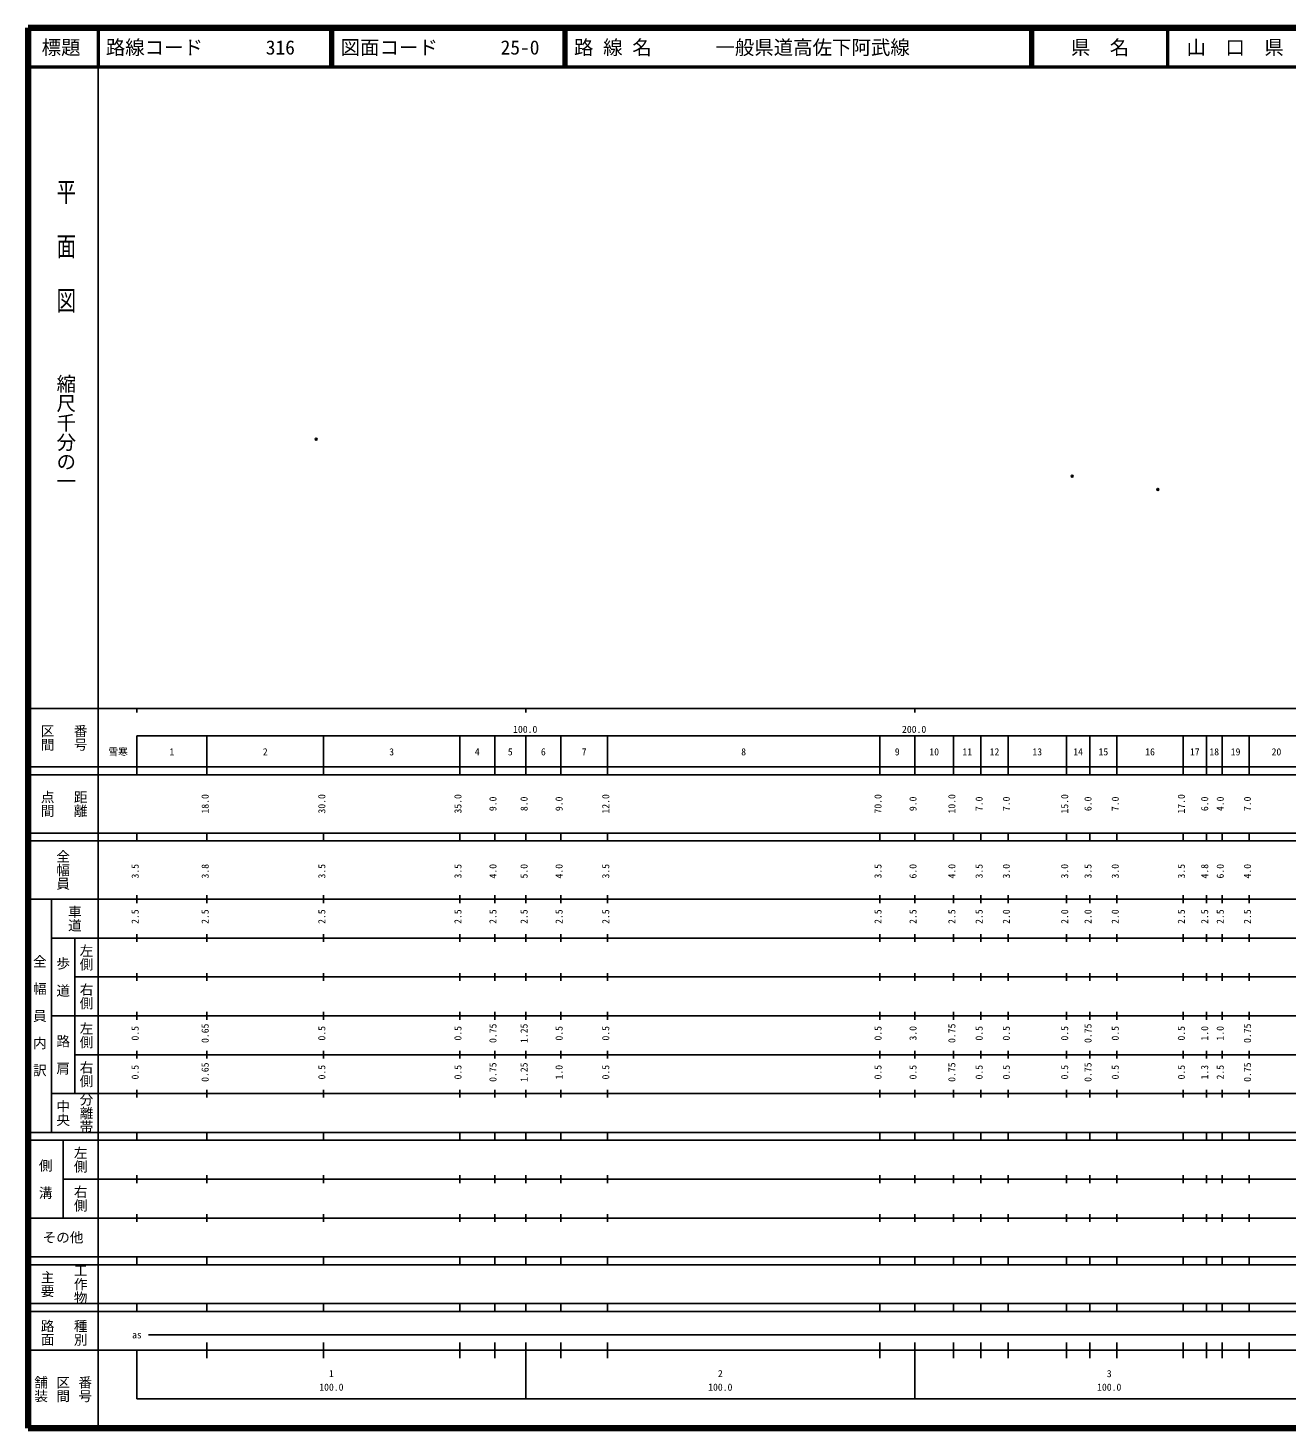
# Model space of a CAD drawing. Units: millimetres on the paper. Extents: x 40 to 680, y 20 to 380.
# Drawn here: x 40 to 363.7, y 20 to 380 of the extents above; entities that cross this region are included whole.
import ezdxf
from ezdxf.enums import TextEntityAlignment as Align

# ---------------------------------------------------------------- set-up
doc = ezdxf.new("R2010")
doc.units = ezdxf.units.MM
doc.header["$PDMODE"] = 32
doc.header["$PDSIZE"] = 0.5
doc.layers.add('M-OTRS', color=6, linetype='Continuous')
doc.layers.add('M-TTL-TXT', color=7, linetype='Continuous')
for name, color, linetype, lineweight in [('M-TTL', 2, 'Continuous', 140), ('M-TTL-BAND', 7, 'Continuous', 25), ('M-TTL-LINE', 7, 'Continuous', 50)]:
    doc.layers.add(name, color=color, linetype=linetype, lineweight=lineweight)
doc.styles.add('@ＭＳ ゴシック', font='')
doc.styles.add('ＭＳ ゴシック', font='')
doc.styles.get('@ＭＳ ゴシック').set_extended_font_data('@MS Gothic')
doc.styles.get('ＭＳ ゴシック').set_extended_font_data('MS Gothic')

msp = doc.modelspace()

# ---------------------------------------------------------------- linework, layer by layer
at = {"layer": 'M-OTRS'}
for p in [(114.113, 274.246), (308.499, 264.727), (330.497, 261.35)]:
    msp.add_point(p, dxfattribs=at)
at = {"layer": 'M-TTL'}
for p, q in [((40, 380), (40, 20)), ((680, 380), (40, 380)), ((40, 20), (680, 20))]:
    msp.add_line(p, q, dxfattribs=at)
at = {"layer": 'M-TTL-BAND'}
for p, q in [((58, 370), (58, 20)), ((40, 205), (579, 205)), ((68, 205), (68, 204)), ((168, 205), (168, 204)), ((268, 205), (268, 204)), ((68, 198), (579, 198)), ((68, 198), (68, 188)), ((86, 188), (86, 198)), ((116, 188), (116, 198)), ((151, 188), (151, 198)), ((160, 188), (160, 198)), ((168, 188), (168, 198)), ((177, 188), (177, 198)), ((189, 188), (189, 198)), ((259, 188), (259, 198)), ((268, 188), (268, 198)), ((278, 188), (278, 198)), ((285, 188), (285, 198)), ((292, 188), (292, 198)), ((307, 188), (307, 198)), ((313, 188), (313, 198)), ((320, 188), (320, 198)), ((337, 188), (337, 198)), ((343, 188), (343, 198)), ((347, 188), (347, 198)), ((354, 188), (354, 198)), ((40, 190), (579, 190)), ((40, 188), (579, 188)), ((40, 173), (579, 173)), ((68, 171), (68, 173)), ((86, 171), (86, 173)), ((116, 171), (116, 173)), ((151, 171), (151, 173)), ((160, 171), (160, 173)), ((168, 171), (168, 173)), ((177, 171), (177, 173)), ((189, 171), (189, 173)), ((259, 171), (259, 173)), ((268, 171), (268, 173)), ((278, 171), (278, 173)), ((285, 171), (285, 173)), ((292, 171), (292, 173)), ((307, 171), (307, 173)), ((313, 171), (313, 173)), ((320, 171), (320, 173)), ((337, 171), (337, 173)), ((343, 171), (343, 173)), ((347, 171), (347, 173)), ((354, 171), (354, 173)), ((40, 171), (579, 171)), ((40, 156), (579, 156)), ((46, 96), (46, 156)), ((68, 155), (68, 157)), ((86, 155), (86, 157)), ((116, 155), (116, 157)), ((151, 155), (151, 157)), ((160, 155), (160, 157)), ((168, 155), (168, 157)), ((177, 155), (177, 157)), ((189, 155), (189, 157)), ((259, 155), (259, 157)), ((268, 155), (268, 157)), ((278, 155), (278, 157)), ((285, 155), (285, 157)), ((292, 155), (292, 157)), ((307, 155), (307, 157)), ((313, 155), (313, 157)), ((320, 155), (320, 157)), ((337, 155), (337, 157)), ((343, 155), (343, 157)), ((347, 155), (347, 157)), ((354, 155), (354, 157)), ((46, 146), (579, 146)), ((52, 146), (52, 106)), ((68, 145), (68, 147)), ((86, 145), (86, 147)), ((116, 145), (116, 147)), ((151, 145), (151, 147)), ((160, 145), (160, 147)), ((168, 145), (168, 147)), ((177, 145), (177, 147)), ((189, 145), (189, 147)), ((259, 145), (259, 147)), ((268, 145), (268, 147)), ((278, 145), (278, 147)), ((285, 145), (285, 147)), ((292, 145), (292, 147)), ((307, 145), (307, 147)), ((313, 145), (313, 147)), ((320, 145), (320, 147)), ((337, 145), (337, 147)), ((343, 145), (343, 147)), ((347, 145), (347, 147)), ((354, 145), (354, 147)), ((68, 135), (68, 137)), ((86, 135), (86, 137)), ((116, 135), (116, 137)), ((151, 135), (151, 137)), ((160, 135), (160, 137)), ((168, 135), (168, 137)), ((177, 135), (177, 137)), ((189, 135), (189, 137)), ((259, 135), (259, 137)), ((268, 135), (268, 137)), ((278, 135), (278, 137)), ((285, 135), (285, 137)), ((292, 135), (292, 137)), ((307, 135), (307, 137)), ((313, 135), (313, 137)), ((320, 135), (320, 137)), ((337, 135), (337, 137)), ((343, 135), (343, 137)), ((347, 135), (347, 137)), ((354, 135), (354, 137)), ((52, 136), (579, 136)), ((46, 126), (579, 126)), ((68, 125), (68, 127)), ((86, 125), (86, 127)), ((116, 125), (116, 127)), ((151, 125), (151, 127)), ((160, 125), (160, 127)), ((168, 125), (168, 127)), ((177, 125), (177, 127)), ((189, 125), (189, 127)), ((259, 125), (259, 127)), ((268, 125), (268, 127)), ((278, 125), (278, 127)), ((285, 125), (285, 127)), ((292, 125), (292, 127)), ((307, 125), (307, 127)), ((313, 125), (313, 127)), ((320, 125), (320, 127)), ((337, 125), (337, 127)), ((343, 125), (343, 127)), ((347, 125), (347, 127)), ((354, 125), (354, 127)), ((52, 116), (579, 116)), ((68, 115), (68, 117)), ((86, 115), (86, 117)), ((116, 115), (116, 117)), ((151, 115), (151, 117)), ((160, 115), (160, 117)), ((168, 115), (168, 117)), ((177, 115), (177, 117)), ((189, 115), (189, 117)), ((259, 115), (259, 117)), ((268, 115), (268, 117)), ((278, 115), (278, 117)), ((285, 115), (285, 117)), ((292, 115), (292, 117)), ((307, 115), (307, 117)), ((313, 115), (313, 117)), ((320, 115), (320, 117)), ((337, 115), (337, 117)), ((343, 115), (343, 117)), ((347, 115), (347, 117)), ((354, 115), (354, 117)), ((46, 106), (579, 106)), ((68, 105), (68, 107)), ((86, 105), (86, 107)), ((116, 105), (116, 107)), ((151, 105), (151, 107)), ((160, 105), (160, 107)), ((168, 105), (168, 107)), ((177, 105), (177, 107)), ((189, 105), (189, 107)), ((259, 105), (259, 107)), ((268, 105), (268, 107)), ((278, 105), (278, 107)), ((285, 105), (285, 107)), ((292, 105), (292, 107)), ((307, 105), (307, 107)), ((313, 105), (313, 107)), ((320, 105), (320, 107)), ((337, 105), (337, 107)), ((343, 105), (343, 107)), ((347, 105), (347, 107)), ((354, 105), (354, 107)), ((40, 96), (579, 96)), ((40, 94), (579, 94)), ((49, 94), (49, 74)), ((68, 94), (68, 96)), ((86, 94), (86, 96)), ((116, 94), (116, 96)), ((151, 94), (151, 96)), ((160, 94), (160, 96)), ((168, 94), (168, 96)), ((177, 94), (177, 96)), ((189, 94), (189, 96)), ((259, 94), (259, 96)), ((268, 94), (268, 96)), ((278, 94), (278, 96)), ((285, 94), (285, 96)), ((292, 94), (292, 96)), ((307, 94), (307, 96)), ((313, 94), (313, 96)), ((320, 94), (320, 96)), ((337, 94), (337, 96)), ((343, 94), (343, 96)), ((347, 94), (347, 96)), ((354, 94), (354, 96)), ((49, 84), (579, 84)), ((68, 83), (68, 85)), ((86, 83), (86, 85)), ((116, 83), (116, 85)), ((151, 83), (151, 85)), ((160, 83), (160, 85)), ((168, 83), (168, 85)), ((177, 83), (177, 85)), ((189, 83), (189, 85)), ((259, 83), (259, 85)), ((268, 83), (268, 85)), ((278, 83), (278, 85)), ((285, 83), (285, 85)), ((292, 83), (292, 85)), ((307, 83), (307, 85)), ((313, 83), (313, 85)), ((320, 83), (320, 85)), ((337, 83), (337, 85)), ((343, 83), (343, 85)), ((347, 83), (347, 85)), ((354, 83), (354, 85)), ((40, 74), (579, 74)), ((68, 73), (68, 75)), ((86, 73), (86, 75)), ((116, 73), (116, 75)), ((151, 73), (151, 75)), ((160, 73), (160, 75)), ((168, 73), (168, 75)), ((177, 73), (177, 75)), ((189, 73), (189, 75)), ((259, 73), (259, 75)), ((268, 73), (268, 75)), ((278, 73), (278, 75)), ((285, 73), (285, 75)), ((292, 73), (292, 75)), ((307, 73), (307, 75)), ((313, 73), (313, 75)), ((320, 73), (320, 75)), ((337, 73), (337, 75)), ((343, 73), (343, 75)), ((347, 73), (347, 75)), ((354, 73), (354, 75)), ((40, 64), (579, 64)), ((40, 62), (579, 62)), ((68, 62), (68, 64)), ((86, 62), (86, 64)), ((116, 62), (116, 64)), ((151, 62), (151, 64)), ((160, 62), (160, 64)), ((168, 62), (168, 64)), ((177, 62), (177, 64)), ((189, 62), (189, 64)), ((259, 62), (259, 64)), ((268, 62), (268, 64)), ((278, 62), (278, 64)), ((285, 62), (285, 64)), ((292, 62), (292, 64)), ((307, 62), (307, 64)), ((313, 62), (313, 64)), ((320, 62), (320, 64)), ((337, 62), (337, 64)), ((343, 62), (343, 64)), ((347, 62), (347, 64)), ((354, 62), (354, 64)), ((40, 52), (579, 52)), ((68, 50), (68, 52)), ((86, 50), (86, 52)), ((116, 50), (116, 52)), ((151, 50), (151, 52)), ((160, 50), (160, 52)), ((168, 50), (168, 52)), ((177, 50), (177, 52)), ((189, 50), (189, 52)), ((259, 50), (259, 52)), ((268, 50), (268, 52)), ((278, 50), (278, 52)), ((285, 50), (285, 52)), ((292, 50), (292, 52)), ((307, 50), (307, 52)), ((313, 50), (313, 52)), ((320, 50), (320, 52)), ((337, 50), (337, 52)), ((343, 50), (343, 52)), ((347, 50), (347, 52)), ((354, 50), (354, 52)), ((40, 50), (579, 50)), ((71, 44), (565, 44)), ((40, 40), (579, 40)), ((68, 40), (68, 27.5)), ((86, 38), (86, 42)), ((116, 38), (116, 42)), ((151, 38), (151, 42)), ((160, 38), (160, 42)), ((168, 27.5), (168, 42)), ((177, 38), (177, 42)), ((189, 38), (189, 42)), ((259, 38), (259, 42)), ((268, 27.5), (268, 42)), ((278, 38), (278, 42)), ((285, 38), (285, 42)), ((292, 38), (292, 42)), ((307, 38), (307, 42)), ((313, 38), (313, 42)), ((320, 38), (320, 42)), ((337, 38), (337, 42)), ((343, 38), (343, 42)), ((347, 38), (347, 42)), ((354, 38), (354, 42)), ((68, 27.5), (579, 27.5))]:
    msp.add_line(p, q, dxfattribs=at)
at = {"layer": 'M-TTL-LINE'}
for p, q in [((58, 380), (58, 370)), ((117.75, 380), (117.75, 370)), ((118.25, 380), (118.25, 370)), ((177.75, 380), (177.75, 370)), ((178.25, 380), (178.25, 370)), ((297.75, 380), (297.75, 370)), ((298.25, 380), (298.25, 370)), ((333, 380), (333, 370)), ((40, 370), (680, 370))]:
    msp.add_line(p, q, dxfattribs=at)

# ---------------------------------------------------------------- texts
at = {"layer": 'M-TTL-BAND', "style": '@ＭＳ ゴシック', "width": 1.4}
msp.add_text('平  面  図', height=3.666, rotation=270, dxfattribs=at).set_placement((49.777, 306.475), align=Align.MIDDLE_RIGHT)
at = {"layer": 'M-TTL-BAND', "style": '@ＭＳ ゴシック'}
msp.add_text('縮尺千分の一', height=3.666, rotation=270, dxfattribs=at).set_placement((49.777, 261.03), align=Align.MIDDLE_RIGHT)
for s, p in [('区間', (45, 197.5)), ('番号', (53.5, 197.5)), ('点間', (45, 180.5)), ('距離', (53.5, 180.5)), ('全幅員', (49, 163.5)), ('車道', (52, 151)), ('左側', (55, 141)), ('全\u3000幅\u3000員\u3000内\u3000訳', (43, 126)), ('歩\u3000道', (49, 136)), ('右側', (55, 131)), ('左側', (55, 121)), ('路\u3000肩', (49, 116)), ('右側', (55, 111)), ('分離帯', (55, 101)), ('中央', (49, 101)), ('左側', (53.5, 89)), ('側\u3000溝', (44.5, 84)), ('右側', (53.5, 79)), ('工作物', (53.5, 57)), ('主要', (45, 57)), ('路面', (45, 44.5)), ('種別', (53.5, 44.5)), ('舗装', (43.333, 30)), ('区間', (49, 30)), ('番号', (54.667, 30))]:
    msp.add_text(s, height=2.566, rotation=270, dxfattribs=at).set_placement(p, align=Align.MIDDLE_CENTER)
at = {"layer": 'M-TTL-BAND', "style": 'ＭＳ ゴシック'}
for s, p in [('100.0', (167.844, 198.195)), ('200.0', (267.844, 198.195)), ('雪寒', (63.167, 192.405)), ('1', (77, 192.405)), ('2', (101, 192.405)), ('3', (133.5, 192.405)), ('4', (155.5, 192.405)), ('5', (164, 192.405)), ('6', (172.5, 192.405)), ('7', (183, 192.405)), ('8', (224, 192.405)), ('9', (263.5, 192.405)), ('10', (273, 192.405)), ('11', (281.5, 192.405)), ('12', (288.5, 192.405)), ('13', (299.5, 192.405)), ('14', (310, 192.405)), ('15', (316.5, 192.405)), ('16', (328.5, 192.405)), ('17', (340, 192.405)), ('18', (345, 192.405)), ('19', (350.5, 192.405)), ('20', (361, 192.405)), ('as', (68, 42.5)), ('1', (118, 32.523)), ('2', (218, 32.523)), ('3', (318, 32.523)), ('100.0', (118, 29.033)), ('100.0', (218, 29.033)), ('100.0', (318, 29.033))]:
    msp.add_text(s, height=1.833, dxfattribs=at).set_placement(p, align=Align.BOTTOM_CENTER)
for s, p in [('18.0', (87, 180.5)), ('30.0', (117, 180.5)), ('35.0', (152, 180.5)), ('9.0', (161, 180.5)), ('8.0', (169, 180.5)), ('9.0', (178, 180.5)), ('12.0', (190, 180.5)), ('70.0', (260, 180.5)), ('9.0', (269, 180.5)), ('10.0', (279, 180.5)), ('7.0', (286, 180.5)), ('7.0', (293, 180.5)), ('15.0', (308, 180.5)), ('6.0', (314, 180.5)), ('7.0', (321, 180.5)), ('17.0', (338, 180.5)), ('6.0', (344, 180.5)), ('4.0', (348, 180.5)), ('7.0', (355, 180.5)), ('3.5', (69, 163.174)), ('3.8', (87, 163.174)), ('3.5', (117, 163.174)), ('3.5', (152, 163.174)), ('4.0', (161, 163.174)), ('5.0', (169, 163.174)), ('4.0', (178, 163.174)), ('3.5', (190, 163.174)), ('3.5', (260, 163.174)), ('6.0', (269, 163.174)), ('4.0', (279, 163.174)), ('3.5', (286, 163.174)), ('3.0', (293, 163.174)), ('3.0', (308, 163.174)), ('3.5', (314, 163.174)), ('3.0', (321, 163.174)), ('3.5', (338, 163.174)), ('4.8', (344, 163.174)), ('6.0', (348, 163.174)), ('4.0', (355, 163.174)), ('2.5', (69, 151.5)), ('2.5', (87, 151.5)), ('2.5', (117, 151.5)), ('2.5', (152, 151.5)), ('2.5', (161, 151.5)), ('2.5', (169, 151.5)), ('2.5', (178, 151.5)), ('2.5', (190, 151.5)), ('2.5', (260, 151.5)), ('2.5', (269, 151.5)), ('2.5', (279, 151.5)), ('2.5', (286, 151.5)), ('2.0', (293, 151.5)), ('2.0', (308, 151.5)), ('2.0', (314, 151.5)), ('2.0', (321, 151.5)), ('2.5', (338, 151.5)), ('2.5', (344, 151.5)), ('2.5', (348, 151.5)), ('2.5', (355, 151.5)), ('0.5', (69, 121.5)), ('0.65', (87, 121.5)), ('0.5', (117, 121.5)), ('0.5', (152, 121.5)), ('0.75', (161, 121.5)), ('1.25', (169, 121.5)), ('0.5', (178, 121.5)), ('0.5', (190, 121.5)), ('0.5', (260, 121.5)), ('3.0', (269, 121.5)), ('0.75', (279, 121.5)), ('0.5', (286, 121.5)), ('0.5', (293, 121.5)), ('0.5', (308, 121.5)), ('0.75', (314, 121.5)), ('0.5', (321, 121.5)), ('0.5', (338, 121.5)), ('1.0', (344, 121.5)), ('1.0', (348, 121.5)), ('0.75', (355, 121.5)), ('0.5', (69, 111.5)), ('0.65', (87, 111.5)), ('0.5', (117, 111.5)), ('0.5', (152, 111.5)), ('0.75', (161, 111.5)), ('1.25', (169, 111.5)), ('1.0', (178, 111.5)), ('0.5', (190, 111.5)), ('0.5', (260, 111.5)), ('0.5', (269, 111.5)), ('0.75', (279, 111.5)), ('0.5', (286, 111.5)), ('0.5', (293, 111.5)), ('0.5', (308, 111.5)), ('0.75', (314, 111.5)), ('0.5', (321, 111.5)), ('0.5', (338, 111.5)), ('1.3', (344, 111.5)), ('2.5', (348, 111.5)), ('0.75', (355, 111.5))]:
    msp.add_text(s, height=1.833, rotation=90, dxfattribs=at).set_placement(p, align=Align.BOTTOM_CENTER)
msp.add_text('その他', height=2.566, dxfattribs=at).set_placement((49, 69), align=Align.MIDDLE_CENTER)
at = {"layer": 'M-TTL-TXT', "style": 'ＭＳ ゴシック'}
for s, p in [('標題', (48.5, 375)), ('県\u3000名', (315.625, 375)), ('山\u3000口\u3000県', (350.375, 375))]:
    msp.add_text(s, height=3.666, dxfattribs=at).set_placement(p, align=Align.MIDDLE_CENTER)
for s, p in [('路線コード', (60, 375)), ('316', (101.142, 375)), ('図面コード', (120.38, 375)), ('25-0', (161.521, 375)), ('路 線 名', (180.38, 375)), ('一般県道高佐下阿武線', (216.734, 375))]:
    msp.add_text(s, height=3.666, dxfattribs=at).set_placement(p, align=Align.MIDDLE_LEFT)

doc.saveas('drawing.dxf')
